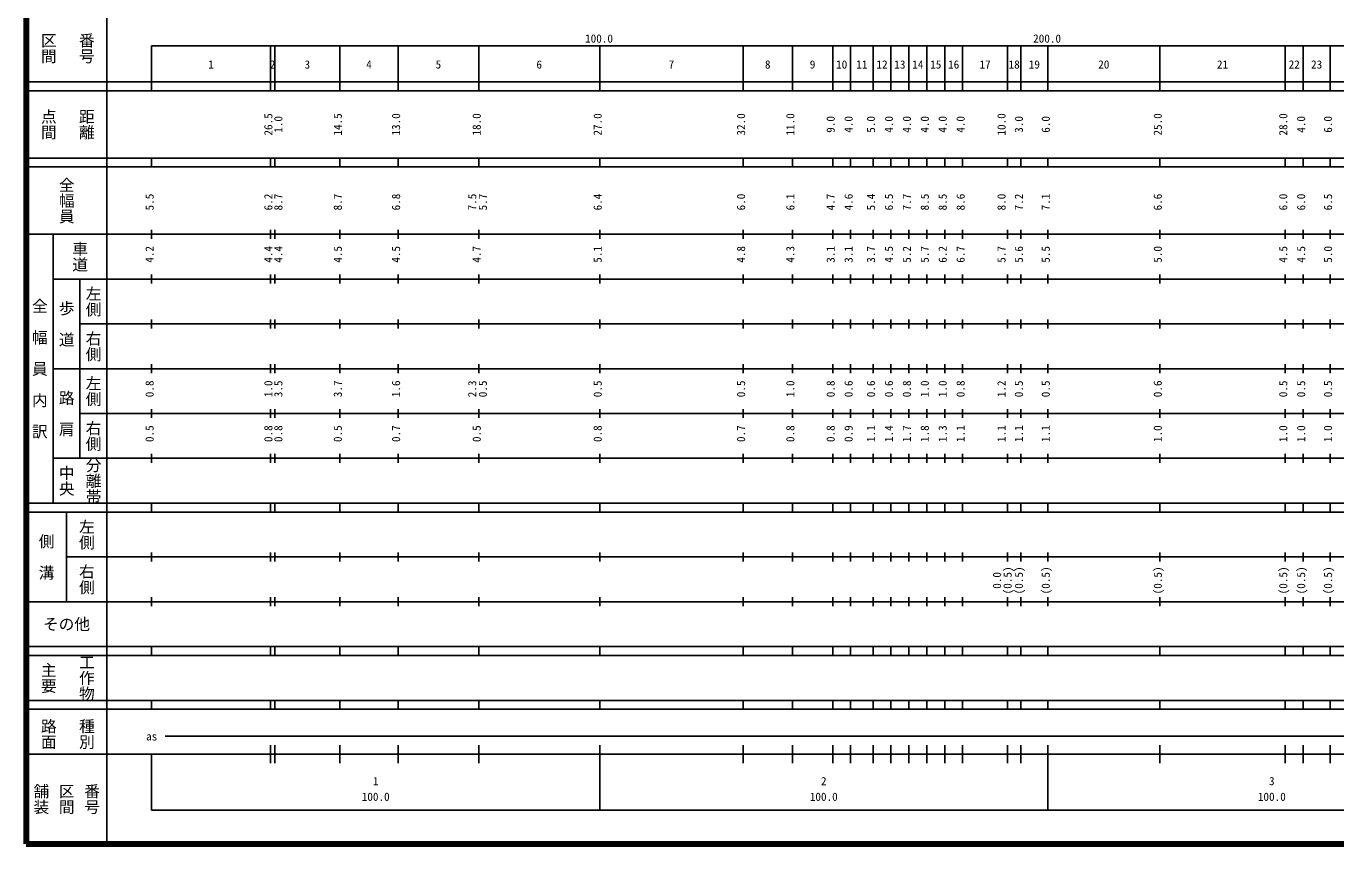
# Model space of a CAD drawing. Units: millimetres on the paper, enlarged 1000 times. Extents: x 40000 to 680000, y 20000 to 380000.
# Drawn here: x 40000 to 332280, y 20000 to 202409 of the extents above; entities that cross this region are included whole.
import ezdxf
from ezdxf.enums import TextEntityAlignment as Align

# ---------------------------------------------------------------- set-up
doc = ezdxf.new("R2010")
doc.units = ezdxf.units.MM
doc.header["$LTSCALE"] = 1000
doc.layers.add('M-TTL', color=2, linetype='Continuous', lineweight=140)
doc.layers.add('M-TTL-BAND', color=7, linetype='Continuous', lineweight=25)
doc.styles.add('@ＭＳ ゴシック', font='')
doc.styles.add('ＭＳ ゴシック', font='')
doc.styles.get('@ＭＳ ゴシック').set_extended_font_data('@MS Gothic')
doc.styles.get('ＭＳ ゴシック').set_extended_font_data('MS Gothic')

msp = doc.modelspace()

# ---------------------------------------------------------------- linework, layer by layer
at = {"layer": 'M-TTL'}
for p, q in [((40000, 380000), (40000, 20000)), ((40000, 20000), (680000, 20000))]:
    msp.add_line(p, q, dxfattribs=at)
at = {"layer": 'M-TTL-BAND'}
for p, q in [((58000, 370000), (58000, 20000)), ((68000, 198000), (579000, 198000)), ((68000, 198000), (68000, 188000)), ((94500, 188000), (94500, 198000)), ((95500, 188000), (95500, 198000)), ((110000, 188000), (110000, 198000)), ((123000, 188000), (123000, 198000)), ((141000, 188000), (141000, 198000)), ((168000, 188000), (168000, 198000)), ((200000, 188000), (200000, 198000)), ((211000, 188000), (211000, 198000)), ((220000, 188000), (220000, 198000)), ((224000, 188000), (224000, 198000)), ((229000, 188000), (229000, 198000)), ((233000, 188000), (233000, 198000)), ((237000, 188000), (237000, 198000)), ((241000, 188000), (241000, 198000)), ((245000, 188000), (245000, 198000)), ((249000, 188000), (249000, 198000)), ((259000, 188000), (259000, 198000)), ((262000, 188000), (262000, 198000)), ((268000, 188000), (268000, 198000)), ((293000, 188000), (293000, 198000)), ((321000, 188000), (321000, 198000)), ((325000, 188000), (325000, 198000)), ((331000, 188000), (331000, 198000)), ((40000, 190000), (579000, 190000)), ((40000, 188000), (579000, 188000)), ((40000, 173000), (579000, 173000)), ((68000, 171000), (68000, 173000)), ((94500, 171000), (94500, 173000)), ((95500, 171000), (95500, 173000)), ((110000, 171000), (110000, 173000)), ((123000, 171000), (123000, 173000)), ((141000, 171000), (141000, 173000)), ((168000, 171000), (168000, 173000)), ((200000, 171000), (200000, 173000)), ((211000, 171000), (211000, 173000)), ((220000, 171000), (220000, 173000)), ((224000, 171000), (224000, 173000)), ((229000, 171000), (229000, 173000)), ((233000, 171000), (233000, 173000)), ((237000, 171000), (237000, 173000)), ((241000, 171000), (241000, 173000)), ((245000, 171000), (245000, 173000)), ((249000, 171000), (249000, 173000)), ((259000, 171000), (259000, 173000)), ((262000, 171000), (262000, 173000)), ((268000, 171000), (268000, 173000)), ((293000, 171000), (293000, 173000)), ((321000, 171000), (321000, 173000)), ((325000, 171000), (325000, 173000)), ((331000, 171000), (331000, 173000)), ((40000, 171000), (579000, 171000)), ((40000, 156000), (579000, 156000)), ((46000, 96000), (46000, 156000)), ((68000, 155000), (68000, 157000)), ((94500, 155000), (94500, 157000)), ((95500, 155000), (95500, 157000)), ((110000, 155000), (110000, 157000)), ((123000, 155000), (123000, 157000)), ((141000, 155000), (141000, 157000)), ((168000, 155000), (168000, 157000)), ((200000, 155000), (200000, 157000)), ((211000, 155000), (211000, 157000)), ((220000, 155000), (220000, 157000)), ((224000, 155000), (224000, 157000)), ((229000, 155000), (229000, 157000)), ((233000, 155000), (233000, 157000)), ((237000, 155000), (237000, 157000)), ((241000, 155000), (241000, 157000)), ((245000, 155000), (245000, 157000)), ((249000, 155000), (249000, 157000)), ((259000, 155000), (259000, 157000)), ((262000, 155000), (262000, 157000)), ((268000, 155000), (268000, 157000)), ((293000, 155000), (293000, 157000)), ((321000, 155000), (321000, 157000)), ((325000, 155000), (325000, 157000)), ((331000, 155000), (331000, 157000)), ((68000, 145000), (68000, 147000)), ((94500, 145000), (94500, 147000)), ((95500, 145000), (95500, 147000)), ((110000, 145000), (110000, 147000)), ((123000, 145000), (123000, 147000)), ((141000, 145000), (141000, 147000)), ((168000, 145000), (168000, 147000)), ((200000, 145000), (200000, 147000)), ((211000, 145000), (211000, 147000)), ((220000, 145000), (220000, 147000)), ((224000, 145000), (224000, 147000)), ((229000, 145000), (229000, 147000)), ((233000, 145000), (233000, 147000)), ((237000, 145000), (237000, 147000)), ((241000, 145000), (241000, 147000)), ((245000, 145000), (245000, 147000)), ((249000, 145000), (249000, 147000)), ((259000, 145000), (259000, 147000)), ((262000, 145000), (262000, 147000)), ((268000, 145000), (268000, 147000)), ((293000, 145000), (293000, 147000)), ((321000, 145000), (321000, 147000)), ((325000, 145000), (325000, 147000)), ((331000, 145000), (331000, 147000)), ((46000, 146000), (579000, 146000)), ((52000, 146000), (52000, 106000)), ((52000, 136000), (579000, 136000)), ((68000, 135000), (68000, 137000)), ((94500, 135000), (94500, 137000)), ((95500, 135000), (95500, 137000)), ((110000, 135000), (110000, 137000)), ((123000, 135000), (123000, 137000)), ((141000, 135000), (141000, 137000)), ((168000, 135000), (168000, 137000)), ((200000, 135000), (200000, 137000)), ((211000, 135000), (211000, 137000)), ((220000, 135000), (220000, 137000)), ((224000, 135000), (224000, 137000)), ((229000, 135000), (229000, 137000)), ((233000, 135000), (233000, 137000)), ((237000, 135000), (237000, 137000)), ((241000, 135000), (241000, 137000)), ((245000, 135000), (245000, 137000)), ((249000, 135000), (249000, 137000)), ((259000, 135000), (259000, 137000)), ((262000, 135000), (262000, 137000)), ((268000, 135000), (268000, 137000)), ((293000, 135000), (293000, 137000)), ((321000, 135000), (321000, 137000)), ((325000, 135000), (325000, 137000)), ((331000, 135000), (331000, 137000)), ((46000, 126000), (579000, 126000)), ((68000, 125000), (68000, 127000)), ((94500, 125000), (94500, 127000)), ((95500, 125000), (95500, 127000)), ((110000, 125000), (110000, 127000)), ((123000, 125000), (123000, 127000)), ((141000, 125000), (141000, 127000)), ((168000, 125000), (168000, 127000)), ((200000, 125000), (200000, 127000)), ((211000, 125000), (211000, 127000)), ((220000, 125000), (220000, 127000)), ((224000, 125000), (224000, 127000)), ((229000, 125000), (229000, 127000)), ((233000, 125000), (233000, 127000)), ((237000, 125000), (237000, 127000)), ((241000, 125000), (241000, 127000)), ((245000, 125000), (245000, 127000)), ((249000, 125000), (249000, 127000)), ((259000, 125000), (259000, 127000)), ((262000, 125000), (262000, 127000)), ((268000, 125000), (268000, 127000)), ((293000, 125000), (293000, 127000)), ((321000, 125000), (321000, 127000)), ((325000, 125000), (325000, 127000)), ((331000, 125000), (331000, 127000)), ((68000, 115000), (68000, 117000)), ((94500, 115000), (94500, 117000)), ((95500, 115000), (95500, 117000)), ((110000, 115000), (110000, 117000)), ((123000, 115000), (123000, 117000)), ((141000, 115000), (141000, 117000)), ((168000, 115000), (168000, 117000)), ((200000, 115000), (200000, 117000)), ((211000, 115000), (211000, 117000)), ((220000, 115000), (220000, 117000)), ((224000, 115000), (224000, 117000)), ((229000, 115000), (229000, 117000)), ((233000, 115000), (233000, 117000)), ((237000, 115000), (237000, 117000)), ((241000, 115000), (241000, 117000)), ((245000, 115000), (245000, 117000)), ((249000, 115000), (249000, 117000)), ((259000, 115000), (259000, 117000)), ((262000, 115000), (262000, 117000)), ((268000, 115000), (268000, 117000)), ((293000, 115000), (293000, 117000)), ((321000, 115000), (321000, 117000)), ((325000, 115000), (325000, 117000)), ((331000, 115000), (331000, 117000)), ((52000, 116000), (579000, 116000)), ((46000, 106000), (579000, 106000)), ((68000, 105000), (68000, 107000)), ((94500, 105000), (94500, 107000)), ((95500, 105000), (95500, 107000)), ((110000, 105000), (110000, 107000)), ((123000, 105000), (123000, 107000)), ((141000, 105000), (141000, 107000)), ((168000, 105000), (168000, 107000)), ((200000, 105000), (200000, 107000)), ((211000, 105000), (211000, 107000)), ((220000, 105000), (220000, 107000)), ((224000, 105000), (224000, 107000)), ((229000, 105000), (229000, 107000)), ((233000, 105000), (233000, 107000)), ((237000, 105000), (237000, 107000)), ((241000, 105000), (241000, 107000)), ((245000, 105000), (245000, 107000)), ((249000, 105000), (249000, 107000)), ((259000, 105000), (259000, 107000)), ((262000, 105000), (262000, 107000)), ((268000, 105000), (268000, 107000)), ((293000, 105000), (293000, 107000)), ((321000, 105000), (321000, 107000)), ((325000, 105000), (325000, 107000)), ((331000, 105000), (331000, 107000)), ((40000, 96000), (579000, 96000)), ((40000, 94000), (579000, 94000)), ((49000, 94000), (49000, 74000)), ((68000, 94000), (68000, 96000)), ((94500, 94000), (94500, 96000)), ((95500, 94000), (95500, 96000)), ((110000, 94000), (110000, 96000)), ((123000, 94000), (123000, 96000)), ((141000, 94000), (141000, 96000)), ((168000, 94000), (168000, 96000)), ((200000, 94000), (200000, 96000)), ((211000, 94000), (211000, 96000)), ((220000, 94000), (220000, 96000)), ((224000, 94000), (224000, 96000)), ((229000, 94000), (229000, 96000)), ((233000, 94000), (233000, 96000)), ((237000, 94000), (237000, 96000)), ((241000, 94000), (241000, 96000)), ((245000, 94000), (245000, 96000)), ((249000, 94000), (249000, 96000)), ((259000, 94000), (259000, 96000)), ((262000, 94000), (262000, 96000)), ((268000, 94000), (268000, 96000)), ((293000, 94000), (293000, 96000)), ((321000, 94000), (321000, 96000)), ((325000, 94000), (325000, 96000)), ((331000, 94000), (331000, 96000)), ((68000, 83000), (68000, 85000)), ((94500, 83000), (94500, 85000)), ((95500, 83000), (95500, 85000)), ((110000, 83000), (110000, 85000)), ((123000, 83000), (123000, 85000)), ((141000, 83000), (141000, 85000)), ((168000, 83000), (168000, 85000)), ((200000, 83000), (200000, 85000)), ((211000, 83000), (211000, 85000)), ((220000, 83000), (220000, 85000)), ((224000, 83000), (224000, 85000)), ((229000, 83000), (229000, 85000)), ((233000, 83000), (233000, 85000)), ((237000, 83000), (237000, 85000)), ((241000, 83000), (241000, 85000)), ((245000, 83000), (245000, 85000)), ((249000, 83000), (249000, 85000)), ((259000, 83000), (259000, 85000)), ((262000, 83000), (262000, 85000)), ((268000, 83000), (268000, 85000)), ((293000, 83000), (293000, 85000)), ((321000, 83000), (321000, 85000)), ((325000, 83000), (325000, 85000)), ((331000, 83000), (331000, 85000)), ((49000, 84000), (579000, 84000)), ((40000, 74000), (579000, 74000)), ((68000, 73000), (68000, 75000)), ((94500, 73000), (94500, 75000)), ((95500, 73000), (95500, 75000)), ((110000, 73000), (110000, 75000)), ((123000, 73000), (123000, 75000)), ((141000, 73000), (141000, 75000)), ((168000, 73000), (168000, 75000)), ((200000, 73000), (200000, 75000)), ((211000, 73000), (211000, 75000)), ((220000, 73000), (220000, 75000)), ((224000, 73000), (224000, 75000)), ((229000, 73000), (229000, 75000)), ((233000, 73000), (233000, 75000)), ((237000, 73000), (237000, 75000)), ((241000, 73000), (241000, 75000)), ((245000, 73000), (245000, 75000)), ((249000, 73000), (249000, 75000)), ((259000, 73000), (259000, 75000)), ((262000, 73000), (262000, 75000)), ((268000, 73000), (268000, 75000)), ((293000, 73000), (293000, 75000)), ((321000, 73000), (321000, 75000)), ((325000, 73000), (325000, 75000)), ((331000, 73000), (331000, 75000)), ((40000, 64000), (579000, 64000)), ((40000, 62000), (579000, 62000)), ((68000, 62000), (68000, 64000)), ((94500, 62000), (94500, 64000)), ((95500, 62000), (95500, 64000)), ((110000, 62000), (110000, 64000)), ((123000, 62000), (123000, 64000)), ((141000, 62000), (141000, 64000)), ((168000, 62000), (168000, 64000)), ((200000, 62000), (200000, 64000)), ((211000, 62000), (211000, 64000)), ((220000, 62000), (220000, 64000)), ((224000, 62000), (224000, 64000)), ((229000, 62000), (229000, 64000)), ((233000, 62000), (233000, 64000)), ((237000, 62000), (237000, 64000)), ((241000, 62000), (241000, 64000)), ((245000, 62000), (245000, 64000)), ((249000, 62000), (249000, 64000)), ((259000, 62000), (259000, 64000)), ((262000, 62000), (262000, 64000)), ((268000, 62000), (268000, 64000)), ((293000, 62000), (293000, 64000)), ((321000, 62000), (321000, 64000)), ((325000, 62000), (325000, 64000)), ((331000, 62000), (331000, 64000)), ((40000, 52000), (579000, 52000)), ((40000, 50000), (579000, 50000)), ((68000, 50000), (68000, 52000)), ((94500, 50000), (94500, 52000)), ((95500, 50000), (95500, 52000)), ((110000, 50000), (110000, 52000)), ((123000, 50000), (123000, 52000)), ((141000, 50000), (141000, 52000)), ((168000, 50000), (168000, 52000)), ((200000, 50000), (200000, 52000)), ((211000, 50000), (211000, 52000)), ((220000, 50000), (220000, 52000)), ((224000, 50000), (224000, 52000)), ((229000, 50000), (229000, 52000)), ((233000, 50000), (233000, 52000)), ((237000, 50000), (237000, 52000)), ((241000, 50000), (241000, 52000)), ((245000, 50000), (245000, 52000)), ((249000, 50000), (249000, 52000)), ((259000, 50000), (259000, 52000)), ((262000, 50000), (262000, 52000)), ((268000, 50000), (268000, 52000)), ((293000, 50000), (293000, 52000)), ((321000, 50000), (321000, 52000)), ((325000, 50000), (325000, 52000)), ((331000, 50000), (331000, 52000)), ((71000, 44000), (347500, 44000)), ((94500, 38000), (94500, 42000)), ((95500, 38000), (95500, 42000)), ((110000, 38000), (110000, 42000)), ((123000, 38000), (123000, 42000)), ((141000, 38000), (141000, 42000)), ((168000, 27500), (168000, 42000)), ((200000, 38000), (200000, 42000)), ((211000, 38000), (211000, 42000)), ((220000, 38000), (220000, 42000)), ((224000, 38000), (224000, 42000)), ((229000, 38000), (229000, 42000)), ((233000, 38000), (233000, 42000)), ((237000, 38000), (237000, 42000)), ((241000, 38000), (241000, 42000)), ((245000, 38000), (245000, 42000)), ((249000, 38000), (249000, 42000)), ((259000, 38000), (259000, 42000)), ((262000, 38000), (262000, 42000)), ((268000, 27500), (268000, 42000)), ((293000, 38000), (293000, 42000)), ((321000, 38000), (321000, 42000)), ((325000, 38000), (325000, 42000)), ((331000, 38000), (331000, 42000)), ((40000, 40000), (579000, 40000)), ((68000, 40000), (68000, 27500)), ((68000, 27500), (579000, 27500))]:
    msp.add_line(p, q, dxfattribs=at)

# ---------------------------------------------------------------- texts
at = {"layer": 'M-TTL-BAND', "style": '@ＭＳ ゴシック'}
for s, p in [('区間', (45000, 197500)), ('番号', (53500, 197500)), ('点間', (45000, 180500)), ('距離', (53500, 180500)), ('全幅員', (49000, 163500)), ('車道', (52000, 151000)), ('左側', (55000, 141000)), ('全\u3000幅\u3000員\u3000内\u3000訳', (43000, 126000)), ('歩\u3000道', (49000, 136000)), ('右側', (55000, 131000)), ('左側', (55000, 121000)), ('路\u3000肩', (49000, 116000)), ('右側', (55000, 111000)), ('分離帯', (55000, 101000)), ('中央', (49000, 101000)), ('左側', (53500, 89000)), ('側\u3000溝', (44500, 84000)), ('右側', (53500, 79000)), ('工作物', (53500, 57000)), ('主要', (45000, 57000)), ('路面', (45000, 44500)), ('種別', (53500, 44500)), ('舗装', (43333, 30000)), ('区間', (49000, 30000)), ('番号', (54667, 30000))]:
    msp.add_text(s, height=2566, rotation=270, dxfattribs=at).set_placement(p, align=Align.MIDDLE_CENTER)
at = {"layer": 'M-TTL-BAND', "style": 'ＭＳ ゴシック'}
for s, p in [('100.0', (167844, 198195)), ('200.0', (267844, 198195)), ('1', (81250, 192405)), ('2', (95000, 192405)), ('3', (102750, 192405)), ('4', (116500, 192405)), ('5', (132000, 192405)), ('6', (154500, 192405)), ('7', (184000, 192405)), ('8', (205500, 192405)), ('9', (215500, 192405)), ('10', (222000, 192405)), ('11', (226500, 192405)), ('12', (231000, 192405)), ('13', (235000, 192405)), ('14', (239000, 192405)), ('15', (243000, 192405)), ('16', (247000, 192405)), ('17', (254000, 192405)), ('18', (260500, 192405)), ('19', (265000, 192405)), ('20', (280500, 192405)), ('21', (307000, 192405)), ('22', (323000, 192405)), ('23', (328000, 192405)), ('as', (68000, 42500)), ('1', (118000, 32523)), ('2', (218000, 32523)), ('3', (318000, 32523)), ('100.0', (118000, 29033)), ('100.0', (218000, 29033)), ('100.0', (318000, 29033))]:
    msp.add_text(s, height=1833, dxfattribs=at).set_placement(p, align=Align.BOTTOM_CENTER)
for s, p in [('26.5', (95500, 180500)), ('1.0', (97731, 180500)), ('14.5', (111000, 180500)), ('13.0', (124000, 180500)), ('18.0', (142000, 180500)), ('27.0', (169000, 180500)), ('32.0', (201000, 180500)), ('11.0', (212000, 180500)), ('9.0', (221000, 180500)), ('4.0', (225000, 180500)), ('5.0', (230000, 180500)), ('4.0', (234000, 180500)), ('4.0', (238000, 180500)), ('4.0', (242000, 180500)), ('4.0', (246000, 180500)), ('4.0', (250000, 180500)), ('10.0', (259125, 180500)), ('3.0', (263000, 180500)), ('6.0', (269000, 180500)), ('25.0', (294000, 180500)), ('28.0', (322000, 180500)), ('4.0', (326000, 180500)), ('6.0', (332000, 180500)), ('5.5', (69000, 163174)), ('6.2', (95500, 163174)), ('8.7', (97731, 163174)), ('8.7', (111000, 163174)), ('6.8', (124000, 163174)), ('7.5', (141000, 163174)), ('5.7', (143370, 163174)), ('6.4', (169000, 163174)), ('6.0', (201000, 163174)), ('6.1', (212000, 163174)), ('4.7', (221000, 163174)), ('4.6', (225000, 163174)), ('5.4', (230000, 163174)), ('6.5', (234000, 163174)), ('7.7', (238000, 163174)), ('8.5', (242000, 163174)), ('8.5', (246000, 163174)), ('8.6', (250000, 163174)), ('8.0', (259125, 163174)), ('7.2', (263000, 163174)), ('7.1', (269000, 163174)), ('6.6', (294000, 163174)), ('6.0', (322000, 163174)), ('6.0', (326000, 163174)), ('6.5', (332000, 163174)), ('4.2', (69000, 151500)), ('4.4', (95500, 151500)), ('4.4', (97731, 151500)), ('4.5', (111000, 151500)), ('4.5', (124000, 151500)), ('4.7', (142000, 151500)), ('5.1', (169000, 151500)), ('4.8', (201000, 151500)), ('4.3', (212000, 151500)), ('3.1', (221000, 151500)), ('3.1', (225000, 151500)), ('3.7', (230000, 151500)), ('4.5', (234000, 151500)), ('5.2', (238000, 151500)), ('5.7', (242000, 151500)), ('6.2', (246000, 151500)), ('6.7', (250000, 151500)), ('5.7', (259125, 151500)), ('5.6', (263000, 151500)), ('5.5', (269000, 151500)), ('5.0', (294000, 151500)), ('4.5', (322000, 151500)), ('4.5', (326000, 151500)), ('5.0', (332000, 151500)), ('0.8', (69000, 121500)), ('1.0', (95500, 121500)), ('3.5', (97731, 121500)), ('3.7', (111000, 121500)), ('1.6', (124000, 121500)), ('2.3', (141000, 121500)), ('0.5', (143370, 121500)), ('0.5', (169000, 121500)), ('0.5', (201000, 121500)), ('1.0', (212000, 121500)), ('0.8', (221000, 121500)), ('0.6', (225000, 121500)), ('0.6', (230000, 121500)), ('0.6', (234000, 121500)), ('0.8', (238000, 121500)), ('1.0', (242000, 121500)), ('1.0', (246000, 121500)), ('0.8', (250000, 121500)), ('1.2', (259125, 121500)), ('0.5', (263000, 121500)), ('0.5', (269000, 121500)), ('0.6', (294000, 121500)), ('0.5', (322000, 121500)), ('0.5', (326000, 121500)), ('0.5', (332000, 121500)), ('0.5', (69000, 111500)), ('0.8', (95500, 111500)), ('0.8', (97731, 111500)), ('0.5', (111000, 111500)), ('0.7', (124000, 111500)), ('0.5', (142000, 111500)), ('0.8', (169000, 111500)), ('0.7', (201000, 111500)), ('0.8', (212000, 111500)), ('0.8', (221000, 111500)), ('0.9', (225000, 111500)), ('1.1', (230000, 111500)), ('1.4', (234000, 111500)), ('1.7', (238000, 111500)), ('1.8', (242000, 111500)), ('1.3', (246000, 111500)), ('1.1', (250000, 111500)), ('1.1', (259125, 111500)), ('1.1', (263000, 111500)), ('1.1', (269000, 111500)), ('1.0', (294000, 111500)), ('1.0', (322000, 111500)), ('1.0', (326000, 111500)), ('1.0', (332000, 111500)), ('0.0', (258125, 78764)), ('(0.5)', (260495, 78764)), ('(0.5)', (263000, 78764)), ('(0.5)', (269000, 78764)), ('(0.5)', (294000, 78764)), ('(0.5)', (322000, 78764)), ('(0.5)', (326000, 78764)), ('(0.5)', (332000, 78764))]:
    msp.add_text(s, height=1833, rotation=90, dxfattribs=at).set_placement(p, align=Align.BOTTOM_CENTER)
msp.add_text('その他', height=2566, dxfattribs=at).set_placement((49000, 69000), align=Align.MIDDLE_CENTER)

doc.saveas('drawing.dxf')
